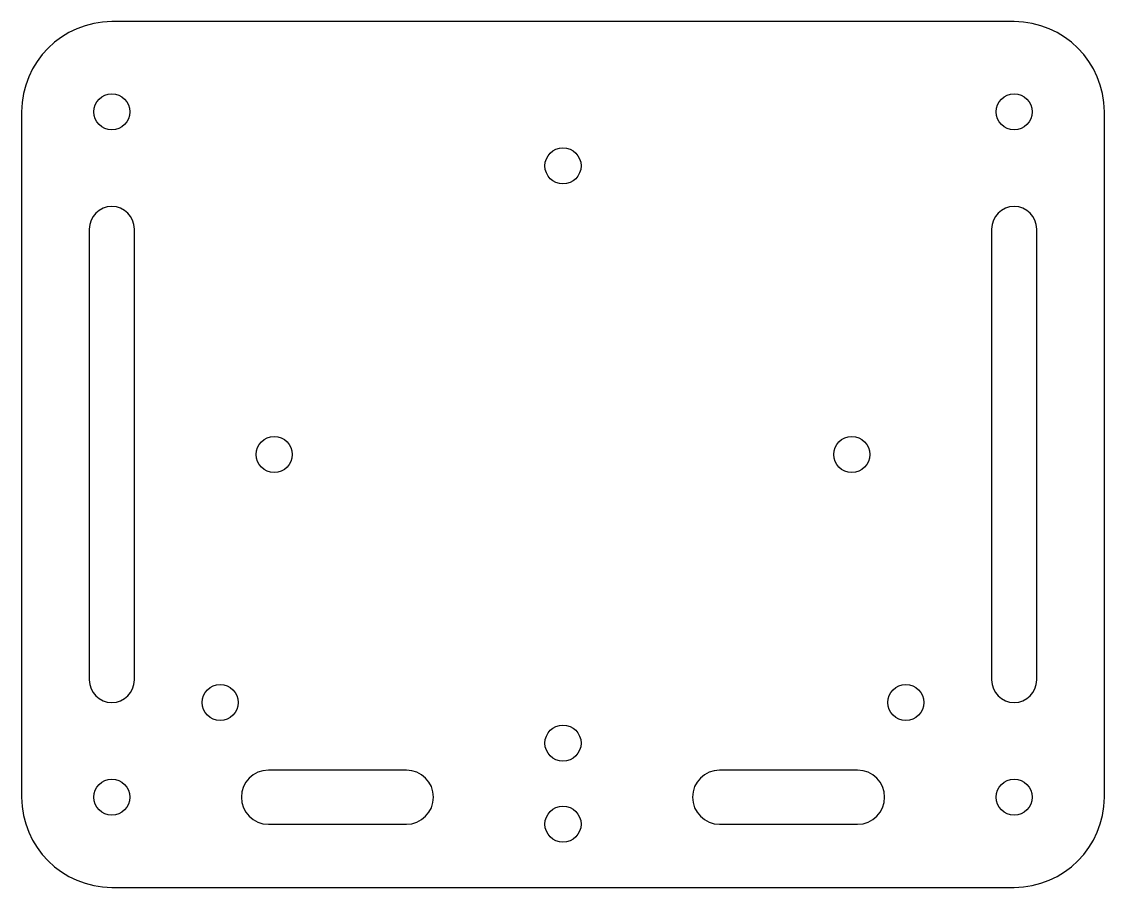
# Model space of a CAD drawing. Header units: millimetres. Extents: x -60 to 60, y -48 to 48.
import ezdxf

# ---------------------------------------------------------------- set-up
doc = ezdxf.new("R2010")
doc.units = ezdxf.units.MM

msp = doc.modelspace()

# ---------------------------------------------------------------- linework, layer by layer
at = {"color": 7, "linetype": 'Continuous', "lineweight": 25}
for p, q in [((50, 48), (-50, 48)), ((-60, 38), (-60, -38)), ((60, -38), (60, 38)), ((-52.5, 25), (-52.5, -25)), ((-47.5, -25), (-47.5, 25)), ((47.5, 25), (47.5, -25)), ((52.5, -25), (52.5, 25)), ((-17.35, -35), (-32.65, -35)), ((32.65, -35), (17.35, -35)), ((-32.65, -41), (-17.35, -41)), ((17.35, -41), (32.65, -41)), ((-50, -48), (50, -48))]:
    msp.add_line(p, q, dxfattribs=at)
for centre in [(-50, 38), (50, 38), (0, 32), (-32, 0), (32, 0), (-38, -27.5), (38, -27.5), (0, -32), (-50, -38), (50, -38), (0, -41)]:
    msp.add_circle(centre, 2, dxfattribs=at)
for centre, radius, start, end in [((-50, 38), 10, 90, 180), ((50, 38), 10, 0, 90), ((-50, 25), 2.5, 0, 180), ((50, 25), 2.5, 0, 180), ((-50, -25), 2.5, 180, 0), ((50, -25), 2.5, 180, 0), ((-32.65, -38), 3, 90, 270), ((-17.35, -38), 3, 270, 90), ((17.35, -38), 3, 90, 270), ((32.65, -38), 3, 270, 90), ((-50, -38), 10, 180, 270), ((50, -38), 10, 270, 0)]:
    msp.add_arc(centre, radius, start, end, dxfattribs=at)

doc.saveas('drawing.dxf')
